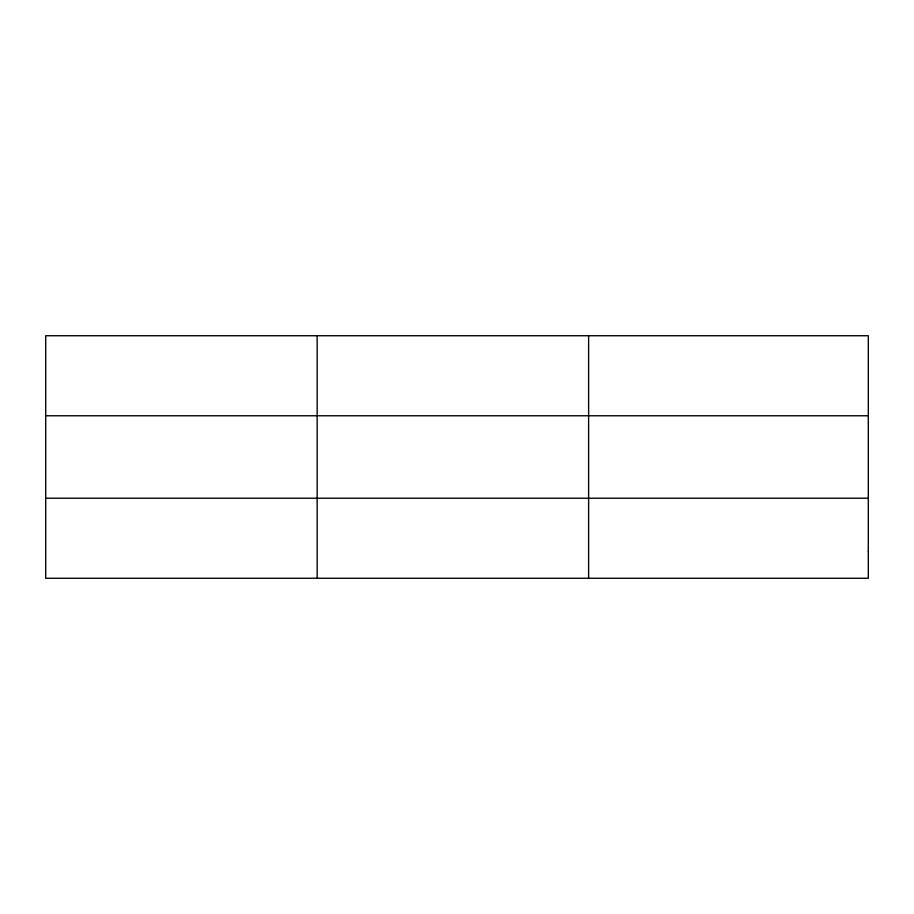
<?xml version="1.0" encoding="UTF-8"?>
<svg xmlns="http://www.w3.org/2000/svg" width="914" height="914" viewBox="0 0 914 914"><rect width="100%" height="100%" fill="white"/><g stroke="black" fill="none" stroke-linecap="round" stroke-linejoin="round"><path stroke-width="1.37" d="M317.158 578.265L317.158 335.735M588.616 578.265L588.616 335.735M45.7 415.767L868.3 415.767M45.7 498.233L868.3 498.233M868.3 551.588L868.3 578.265L45.7 578.265L45.7 335.735L868.3 335.735L868.3 551.588"/></g></svg>
